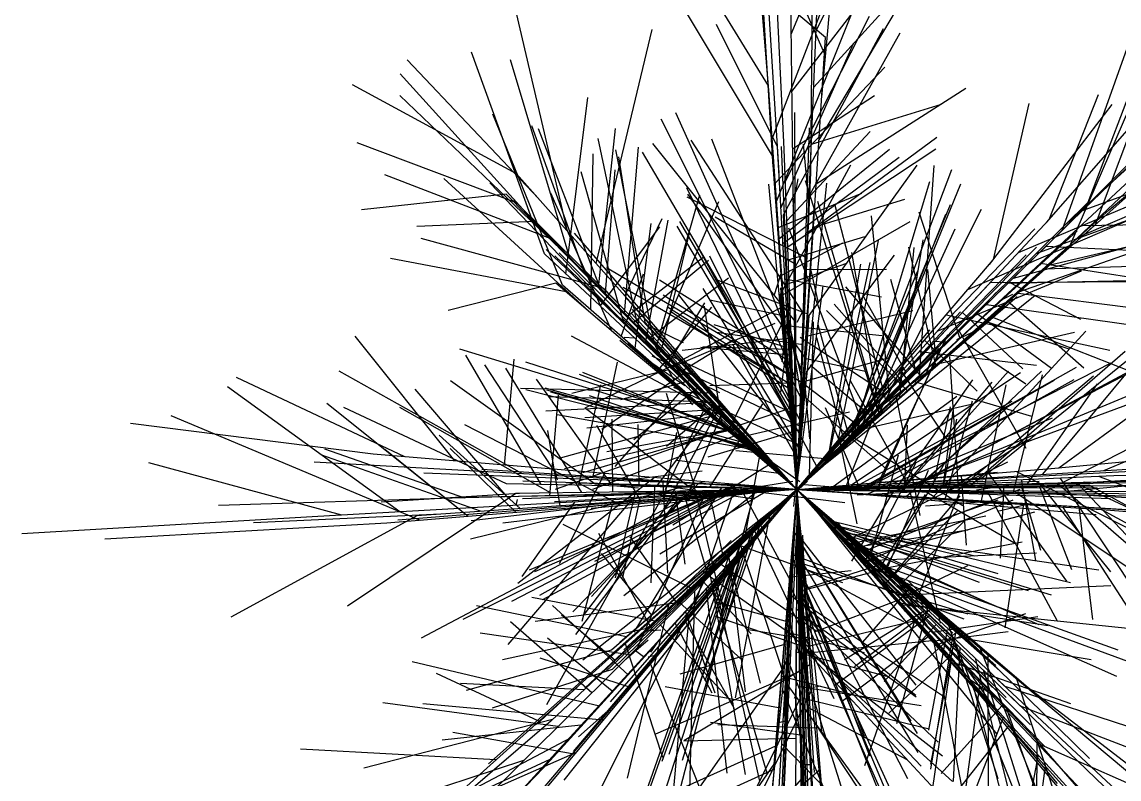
# Model space of a CAD drawing. Extents: x 562 to 678, y 980 to 1100.
# Drawn here: x 562 to 638.9, y 1020.4 to 1073.4 of the extents above; entities that cross this region are included whole.
import ezdxf

# ---------------------------------------------------------------- set-up
doc = ezdxf.new("R2010")
doc.units = 0
doc.header["$LTSCALE"] = 48
doc.layers.get('0').update_dxf_attribs({"linetype": 'CONTINUOUS'})

# ---------------------------------------------------------------- blocks, each defined once
blk = doc.blocks.new('*U0')
for p, q in [((-0.398, 31.905, 155.457), (6.854, 49.142, 178.627)), ((1.741, 27.496, 146.604), (3.508, 46.825, 174.133)), ((1.353, 32.158, 109.124), (8.067, 45.441, 132.028)), ((-1.944, 27.68, 264.927), (-3.303, 44.226, 290.815)), ((1.933, 30.537, 158.211), (-3.543, 43.03, 181.472)), ((0, 0, 17.664), (1.809, 42.978, 139.896)), ((-1.987, 28.284, 267.181), (-8.412, 38.735, 288.001)), ((2.005, 31.669, 162.532), (-6.109, 38.56, 186.508)), ((1.548, 24.455, 134.998), (10.124, 38.917, 162.615)), ((-1.656, 22.597, 194.317), (-2.592, 37.954, 217.193)), ((-0.895, 23.848, 311.411), (-1.564, 37.788, 336.14)), ((0, 0, 65.664), (-0.472, 37.812, 172.079)), ((-0.348, 27.888, 144.15), (7.547, 38.103, 173.152)), ((-1.726, 24.573, 253.338), (3.26, 37.53, 280.277)), ((0.99, 22.198, 212.197), (1.123, 37.231, 234.852)), ((1.186, 28.178, 97.804), (9.321, 37.138, 124.387)), ((-16.069, 18.105, 113.245), (-20.284, 36.161, 142.979)), ((-1.249, 22.175, 242.998), (-2.131, 36.56, 271.67)), ((-1.47, 20.064, 182.589), (4.865, 35.916, 211.461)), ((-1.713, 23.377, 197.928), (-8.29, 34.365, 220.26)), ((-0.809, 21.553, 301.619), (5.095, 33.151, 326.703)), ((-1.352, 23.997, 251.656), (-5.637, 32.583, 273.457)), ((-0.945, 19.253, 276.342), (6.072, 32.297, 302.738)), ((20.063, 19.615, 200.029), (33.629, 32.654, 227.015)), ((-14.054, 15.834, 101.636), (-10.128, 32.221, 135.272)), ((0, 0, 41.664), (2.005, 31.669, 162.532)), ((0.922, 20.681, 205.46), (7.237, 32, 227.273)), ((20.41, 20.122, 127.49), (24.818, 31.763, 150.384)), ((20.912, 18.566, 339.398), (25.795, 31.603, 364.824)), ((21.866, 19.581, 186.831), (36.217, 31.672, 213.016)), ((-1.11, 19.703, 231.256), (3.978, 31.239, 260.653)), ((18.59, 18.143, 153.024), (23.252, 31.246, 183.661)), ((-18.084, 20.375, 124.855), (-27.296, 30.095, 147.685)), ((-17.681, 16.503, 225.707), (-22.778, 30.649, 248.083)), ((-15.867, 16.127, 162.341), (-20.043, 30.103, 185.847)), ((-1.508, 21.467, 241.749), (6.17, 29.599, 269.176)), ((-17.842, 18.136, 174.005), (-27.773, 29.119, 195.907)), ((19.121, 17.039, 249.727), (24.196, 28.844, 276.386)), ((-19.636, 22.124, 133.798), (-31.12, 28.352, 161.288)), ((0, 0, 161.664), (-1.987, 28.284, 267.181)), ((1.356, 21.414, 123.391), (11.836, 28.126, 148.507)), ((17.077, 16.666, 143.716), (28.375, 27.977, 171.588)), ((17.484, 18.704, 358.343), (25.723, 28.111, 378.636)), ((17.67, 18.903, 359.447), (21.135, 27.678, 379.092)), ((18.872, 18.607, 118.992), (29.471, 28.303, 145.625)), ((19.972, 17.732, 334.512), (31.438, 27.949, 360.085)), ((-15.464, 15.791, 151.344), (-27.811, 27.594, 180.157)), ((-16.166, 15.089, 218.422), (-14.641, 27.47, 246.355)), ((-0.298, 23.87, 132.842), (5.44, 27.602, 161.673)), ((0, 0, 62.664), (29.487, 27.414, 181.383)), ((1.018, 24.198, 86.485), (10.14, 27.004, 120.557)), ((13.488, 15.773, 263.545), (22.07, 26.974, 289.18)), ((13.769, 16.102, 265.728), (16.263, 27.04, 292.842)), ((-16.407, 14.314, 278.471), (-21.289, 26.303, 301.008)), ((-0.097, 7.799, 87.613), (-8.467, 26.4, 117.914)), ((-0.047, 3.781, 76.306), (-0.146, 26.405, 104.383)), ((17.484, 15.58, 239.877), (28.788, 26.297, 266.988)), ((-14.89, 15.265, 324.031), (-18.569, 25.467, 343.8)), ((0.393, 6.208, 65.358), (-9.499, 25.95, 100.748)), ((19.999, 19.552, 199.743), (36.933, 25.745, 226.542)), ((-13.76, 14.052, 139.593), (-18.083, 25.274, 167.303)), ((-11.191, 11.667, 210.823), (-13.905, 24.596, 234.692)), ((-13.891, 14.119, 150.676), (-12.697, 25.289, 182.443)), ((-0.706, 18.815, 289.937), (5.139, 25.084, 316.327)), ((0.181, 4.298, 29.887), (0.887, 25.347, 60.638)), ((0.805, 18.043, 193.754), (9.793, 24.676, 223.72)), ((-19.818, 20.144, 185.67), (-30.794, 24.296, 207.457)), ((-12.057, 12.312, 127.843), (-11.088, 23.973, 163.474)), ((-0.147, 11.817, 98.92), (-10.096, 24.244, 132.555)), ((0.516, 12.258, 52.526), (-7.407, 24.47, 87.656)), ((0.348, 8.278, 41.207), (-5.944, 24.545, 67.164)), ((0, 0, 137.664), (-1.352, 23.997, 251.656)), ((-1.285, 17.532, 170.86), (6.49, 23.839, 200.192)), ((-0.135, 2.4, 149.063), (-1.07, 24.037, 182.244)), ((0, 0, 209.664), (-0.895, 23.848, 311.411)), ((-0.828, 16.878, 265.158), (9.727, 23.86, 292.988)), ((0.851, 20.218, 75.165), (0.456, 24.198, 108.069)), ((-14.425, 12.585, 267.618), (-14.257, 23.512, 294.931)), ((-9.998, 10.286, 296.332), (-12.668, 23.804, 320.532)), ((-10.611, 11.695, 252.706), (-12.47, 23.317, 275.833)), ((-0.417, 5.935, 183.805), (-10.797, 23.641, 214.209)), ((0, 0, 89.664), (-1.713, 23.377, 197.928)), ((-0.971, 17.231, 219.514), (7.154, 23.278, 249.522)), ((19.783, 17.716, 177.291), (33.053, 23.419, 204.722)), ((-13.41, 13.748, 315.348), (-12.727, 22.4, 336.896)), ((-1.156, 13.68, 313.405), (3.779, 22.741, 332.665)), ((0.871, 12.194, 372.931), (8.434, 22.729, 397.04)), ((3.761, 3.671, 61.802), (10.849, 22.407, 98.477)), ((8.594, 7.99, 97.265), (9.616, 22.694, 129.731)), ((-17.167, 17.53, 163.094), (-28.857, 22.033, 193.825)), ((-14.553, 12.462, 199.563), (-24.713, 21.782, 225.451)), ((0, 0, 20.664), (-19.636, 22.124, 133.798)), ((-12.142, 11.763, 353.023), (-15.1, 22.259, 376.171)), ((-0.248, 19.852, 121.535), (0.083, 21.77, 153.797)), ((0, 0, 113.664), (0.99, 22.198, 212.197)), ((5.663, 5.527, 73.504), (0.597, 21.617, 111.506)), ((3.859, 3.438, 157.884), (9.306, 21.569, 191.155)), ((16.769, 16.532, 107.361), (32.121, 22.15, 134.272)), ((-12.794, 12.395, 357.984), (-21.503, 21.494, 384.147)), ((-12.945, 11.085, 187.752), (-17.226, 20.763, 212.142)), ((0.217, 4.857, 135.224), (-7.714, 21.127, 170.007)), ((-0.171, 2.338, 100.491), (-1.958, 21.388, 129.002)), ((-1.29, 18.361, 230.16), (4.548, 20.757, 263.001)), ((0.2, 3.167, 53.751), (2.111, 21.452, 85.65)), ((4.577, 4.474, 131.05), (11.474, 21.415, 162.976)), ((15.519, 16.602, 346.693), (25.533, 20.855, 370.106)), ((-20.366, 20.7, 188.903), (-30.485, 19.596, 214.649)), ((0, 0, 68.664), (-20.366, 20.7, 188.903)), ((-12.596, 13.133, 222.65), (-19.81, 20.277, 246.876)), ((-9.785, 10.202, 198.997), (-6.793, 20.644, 229.808)), ((-9.602, 10.584, 244.337), (-5.46, 20.175, 270.492)), ((0.683, 16.238, 63.846), (-7.677, 20.482, 101.358)), ((0.586, 9.249, 76.964), (-7.63, 20.68, 115.719)), ((0, 0, 14.664), (20.41, 20.122, 127.49)), ((1.163, 18.373, 111.784), (7.551, 20.337, 144.981)), ((5.805, 5.173, 169.597), (1.459, 20.166, 204.958)), ((0, 0, 185.664), (-0.945, 19.253, 276.342)), ((0, 0, 110.664), (20.063, 19.615, 200.029)), ((0, 0, 86.664), (21.866, 19.581, 186.831)), ((0.099, 2.22, 123.518), (1.202, 19.689, 151.192)), ((6.249, 6.161, 49.208), (2.675, 19.899, 80.423)), ((4.145, 4.087, 37.577), (10.763, 19.958, 71.128)), ((4.326, 3.841, 253.159), (10.423, 19.294, 282.067)), ((5.771, 5.366, 85.9), (12.934, 19.65, 112.225)), ((11.416, 10.614, 108.629), (8.573, 19.424, 145.133)), ((11.974, 14.003, 251.773), (25.131, 19.706, 280.706)), ((15.174, 14.81, 132.014), (31.292, 19.22, 164.485)), ((-18.374, 18.763, 171.421), (-26.618, 18.417, 197.65)), ((0, 0, 44.664), (-18.374, 18.763, 171.421)), ((-12.039, 13.564, 90.026), (-9.439, 18.978, 119.043)), ((-11.337, 9.708, 175.94), (-10.21, 18.643, 204.249)), ((-10.59, 10.26, 341.22), (-9.006, 18.864, 365.908)), ((-0.357, 4.87, 112.219), (-8.38, 18.445, 142.04)), ((-0.192, 5.123, 231.522), (-8.2, 18.773, 262.423)), ((-0.198, 15.834, 110.228), (-5.725, 19.081, 138.77)), ((-0.199, 2.828, 172.216), (-1.341, 18.882, 200.545)), ((-1.144, 13.541, 312.594), (7.927, 18.764, 339.682)), ((0, 0, 254.664), (17.67, 18.903, 359.447)), ((0, 0, 230.664), (20.912, 18.566, 339.398)), ((6.561, 5.825, 264.781), (5.232, 19.174, 294.987)), ((17.737, 15.747, 322.89), (30.295, 18.702, 345.917)), ((19.884, 18.486, 142.722), (31.163, 18.692, 168.9)), ((-1.964, 2.212, 31.978), (-15.58, 17.957, 65.246)), ((-13.766, 12.85, 206.88), (-9.598, 18.396, 233.428)), ((-9.479, 9.753, 291.996), (-7.508, 17.975, 317.83)), ((-0.604, 16.077, 278.254), (4.756, 17.718, 307.509)), ((4.405, 5.151, 192.914), (-0.565, 18.319, 223.957)), ((0, 0, 38.664), (18.59, 18.143, 153.024)), ((4.7, 4.209, 108.197), (11.081, 18.271, 133.919)), ((9.872, 9.184, 304.989), (19.626, 18.116, 328.165)), ((10.68, 12.047, 283.769), (16.661, 18.261, 305.704)), ((-13.514, 14.09, 230.371), (-26.307, 17.579, 256.44)), ((-0.274, 4.872, 160.805), (-7.068, 17.259, 188.553)), ((-1.099, 15, 159.132), (3.214, 17.287, 186.441)), ((-0.094, 1.925, 194.732), (-0.821, 17.439, 222.985)), ((0, 0, 134.664), (19.121, 17.039, 249.727)), ((1.859, 1.814, 50.1), (16.779, 16.983, 88.03)), ((2.891, 3.381, 181.142), (5.718, 17.435, 210.127)), ((7.147, 6.987, 142.499), (8.855, 17.48, 168.708)), ((7.214, 6.46, 119.712), (8.208, 16.963, 146.698)), ((9.728, 8.711, 131.228), (7.852, 16.967, 167.874)), ((15.538, 13.846, 228.164), (26.342, 17.631, 251.98)), ((17.428, 17.039, 188.294), (27.524, 16.567, 211.672)), ((-16.161, 13.839, 211.375), (-28.447, 16.192, 241.307)), ((0, 0, 140.664), (-17.681, 16.503, 225.707)), ((-1.837, 1.876, 57.34), (-17.543, 16.811, 92.914)), ((-2.037, 2.07, 80.688), (-16.955, 16.363, 110.124)), ((-1.768, 1.65, 149.169), (-16.637, 16.586, 177.524)), ((-11.915, 12.111, 139.011), (-6.584, 16.241, 169.477)), ((-0.217, 4.417, 206.47), (-6.096, 16.339, 236.284)), ((-0.09, 2.385, 219.839), (-0.194, 16.43, 248.676)), ((0.709, 8.275, 345.206), (6.827, 16.42, 372.147)), ((2.041, 2.012, 25.947), (16.067, 16.448, 63.458)), ((5.696, 6.094, 288.443), (3.859, 16.601, 314.442)), ((-0.295, 7.862, 243.205), (-13.32, 15.538, 274.122)), ((-11.423, 11.711, 303.69), (-6.194, 16.054, 329.134)), ((-0.706, 14.386, 253.421), (3.51, 15.853, 277.57)), ((0, 0, 158.664), (13.769, 16.102, 265.728)), ((0.687, 15.406, 182.048), (6.274, 15.424, 207.063)), ((2.181, 2.029, 228.385), (4.486, 15.781, 255.849)), ((2.187, 1.958, 96.681), (16.804, 15.599, 130.534)), ((2.32, 2.617, 204.625), (5.135, 15.907, 238.535)), ((9.717, 9.5, 153.948), (9.179, 15.42, 181.986)), ((17.062, 15.862, 131.358), (25.18, 14.594, 165.689)), ((17.269, 15.465, 165.776), (28.705, 15.803, 195.492)), ((0, 0, 236.664), (-14.89, 15.265, 324.031)), ((-12.294, 10.726, 255.956), (-10.743, 15.103, 284.196)), ((-10.354, 10.573, 116.092), (-4.796, 14.816, 143.424)), ((-0.635, 9.041, 195.394), (-9.612, 14.669, 221.103)), ((0.778, 12.29, 88.571), (-5.691, 14.72, 125.244)), ((-1.071, 15.254, 218.572), (-1.58, 13.645, 250.953)), ((-0.832, 14.759, 207.773), (5.929, 13.489, 233.3)), ((0.971, 15.331, 100.178), (1.492, 13.086, 138.922)), ((1.767, 1.89, 265.143), (13.773, 14.745, 295.188)), ((2.006, 1.961, 119.601), (16.098, 14.865, 145.5)), ((3.732, 3.992, 276.793), (8.484, 15.318, 302.852)), ((8.353, 8.235, 60.839), (6.59, 14.722, 98.599)), ((9.831, 11.089, 275.73), (19.938, 15.325, 302.276)), ((14.665, 14.458, 95.73), (26.729, 14.705, 127.725)), ((-16.887, 14.461, 216.712), (-24.42, 12.536, 243.325)), ((0, 0, 92.664), (-16.887, 14.461, 216.712)), ((0, 0, 188.664), (-16.407, 14.314, 278.471)), ((0, 0, 116.664), (-13.514, 14.09, 230.371)), ((-0.414, 7.343, 172.547), (-12.163, 14.153, 205.121)), ((0.201, 2.808, 302.685), (-6.566, 14.07, 331.838)), ((-0.116, 1.368, 241.638), (-1.112, 14.132, 272.872)), ((0.071, 0.828, 266.418), (1.848, 14.268, 298.397)), ((8.796, 7.81, 276.403), (3.436, 14.188, 306.279)), ((13.554, 14.5, 335.043), (23.45, 14.58, 361.141)), ((14.858, 14.526, 176.845), (19.858, 11.929, 202.12)), ((-1, 1.029, 221.031), (-11.978, 13.454, 254.294)), ((0.334, 7.494, 146.93), (-9.363, 13.611, 173.422)), ((-9.038, 8.756, 329.416), (-6.45, 13.087, 359.635)), ((-0.287, 3.397, 253.464), (-8.263, 13.638, 281.539)), ((-0.853, 12.148, 206.983), (-6.098, 13.273, 235.502)), ((0, 0, 233.664), (-1.156, 13.68, 313.405)), ((-0.501, 13.338, 266.571), (-1.057, 8.946, 297.724)), ((2.091, 1.857, 241.538), (16.693, 13.61, 269.114)), ((2.949, 2.741, 74.536), (15.417, 13.519, 101.76)), ((7.661, 8.195, 300.093), (4.684, 13.47, 330.175)), ((12.288, 12.013, 165.396), (13.952, 13.793, 191.938)), ((14.239, 13.238, 119.993), (15.114, 13.681, 148.764)), ((14.756, 13.214, 154.26), (20.089, 8.515, 182.433)), ((15.502, 13.763, 311.269), (26.395, 12.35, 339.051)), ((0, 0, 260.664), (-12.794, 12.395, 357.984)), ((-1.279, 1.24, 270.396), (-11.634, 12.37, 296.936)), ((-1.061, 1.17, 173.468), (-11.529, 12.617, 200.385)), ((-9.729, 8.331, 164.128), (-5.942, 12.781, 197.749)), ((-0.543, 7.402, 123.947), (-9.046, 12.77, 154.735)), ((-0.339, 6.91, 218.208), (-8.895, 12.491, 245.862)), ((-8.179, 9.015, 232.526), (-0.926, 12.839, 262.61)), ((-5.27, 4.795, 373.313), (-6.456, 12.846, 396.098)), ((-4.725, 4.299, 364), (-0.589, 12.498, 388.92)), ((-0.914, 12.467, 147.404), (-0.89, 10.325, 176.659)), ((0.569, 12.769, 170.342), (0.003, 11.705, 201.679)), ((0.087, 1.219, 290.791), (0.771, 12.546, 315.183)), ((0.768, 10.754, 362.154), (8.117, 12.547, 383.65)), ((1.068, 1.205, 192.775), (11.464, 12.452, 223.167)), ((1.912, 1.704, 146.171), (14.555, 12.887, 171.27)), ((7.752, 6.907, 181.311), (2.067, 12.536, 214.708)), ((7.566, 7.384, 85.206), (2.604, 12.987, 115.179)), ((11.59, 12.399, 323.393), (15.833, 8.448, 350.706)), ((12.561, 12.384, 84.1), (17.83, 8.5, 111.562)), ((13.272, 12.953, 120.312), (23.735, 11.499, 148.372)), ((-1.351, 1.409, 128.035), (-12.212, 11.983, 156.617)), ((0, 0, 164.664), (-10.611, 11.695, 252.706)), ((-8.38, 8.736, 187.17), (-1.519, 11.642, 212.099)), ((-0.728, 9.935, 135.675), (-5.79, 11.525, 167.516)), ((-0.692, 12.287, 196.031), (0.592, 6.617, 230.81)), ((-0.584, 11.894, 241.683), (0.296, 6.448, 272.616)), ((0, 0, 281.664), (0.871, 12.194, 372.931)), ((0, 0, 182.664), (10.68, 12.047, 283.769)), ((0.897, 0.984, 298.908), (1.172, 11.748, 325.287)), ((10.46, 12.233, 240.001), (21.927, 9.759, 266.519)), ((13.267, 11.778, 299.647), (19.038, 9.856, 331.766)), ((13.591, 12.111, 216.451), (24.763, 7.725, 242.471)), ((-1.489, 1.526, 245.401), (-11.131, 11.498, 269.159)), ((-10.024, 11.294, 78.416), (-7.952, 10.288, 113.341)), ((0.452, 10.132, 158.636), (-5.615, 10.992, 191.014)), ((-0.973, 11.512, 300.768), (5.964, 10.777, 330.872)), ((1.377, 1.61, 169.371), (9.318, 11.183, 196.844)), ((3.572, 4.029, 216.476), (1.488, 11.523, 243.19)), ((5.707, 0.468, 262.563), (10.576, 10.867, 295.848)), ((8.203, 0.206, 35.042), (29.273, 11.507, 66.517)), ((9.343, 8.691, 299.718), (19.433, 11.028, 326.151)), ((9.51, -0.581, 91.681), (20.231, 11.097, 128.908)), ((12.242, 10.963, 142.744), (11.182, 10.482, 177.885)), ((11.37, 11.097, 108.61), (16.031, 2.886, 144.798)), ((-23.959, 1.997, 222.241), (-30.924, 10.73, 247.786)), ((-3.979, 4.483, 43.587), (-15.782, 10.738, 71.617)), ((-1.641, 1.431, 197.645), (-12.384, 10.436, 225.851)), ((-11.367, 10.61, 195.338), (-12.088, 10.636, 226.295)), ((-1.689, 1.446, 105.069), (-11.82, 10.195, 135.556)), ((0, 0, 212.664), (-9.998, 10.286, 296.332)), ((-9.939, 10.103, 127.347), (-8.594, 7.633, 160.089)), ((-8.066, 8.299, 280.168), (-4.486, 10.488, 303.193)), ((-0.398, 10.6, 254.888), (-8.04, 9.738, 283.051)), ((-0.553, 9.815, 184.289), (-6.585, 9.999, 211.464)), ((0.168, 1.957, 278.365), (-4.49, 10.159, 305.662)), ((5.919, 6.921, 204.686), (0.244, 10.648, 230.785)), ((3.375, 3.139, 240.274), (1.406, 10.618, 268.938)), ((9.625, 10.297, 311.743), (8.088, 8.796, 336.712)), ((8.946, 10.462, 228.229), (12.618, 6.887, 254.411)), ((10.457, 10.309, 72.469), (9.492, 10.364, 106.15)), ((11.032, 9.794, 288.025), (11.807, 10.413, 317.69)), ((11.645, 10.376, 204.737), (16.038, 7.406, 234.335)), ((-4.168, 3.89, 160.711), (-23.594, 9.828, 190.932)), ((-17.909, 0.353, 150.889), (-23.189, 9.416, 177.363)), ((0.314, 4.398, 314.579), (-10.142, 9.329, 345.256)), ((-9.436, 9.674, 292.032), (-9.68, 9.591, 317.653)), ((-0.458, 5.426, 265.29), (-8.987, 9.435, 292.99)), ((-0.461, 9.402, 229.945), (-6.734, 9.956, 259.437)), ((-0.801, 9.484, 288.942), (-1.145, 6.807, 314.461)), ((0.651, 7.603, 338.097), (6.427, 9.225, 359.747)), ((0.987, 0.918, 216.497), (9.933, 9.886, 249.982)), ((5.602, -0.07, 237.876), (10.056, 9.874, 263.426)), ((8.579, 9.677, 263.879), (16.781, 8.707, 292.928)), ((8.662, 0.534, 58.353), (25.447, 9.308, 84.274)), ((9.468, 9.24, 96.908), (9.016, 8.019, 127.331)), ((11.327, 0.142, 202.308), (10.72, 9.325, 234.552)), ((12.177, 0.306, 46.365), (22.993, 9.683, 77.702)), ((12.942, 0.797, 69.561), (24.19, 9.906, 98.575)), ((-16.752, 0.948, 103.668), (-21.858, 8.733, 130.949)), ((-20.461, 1.705, 210.766), (-19.796, 9.118, 239.874)), ((-15.066, -0.211, 249.104), (-20.371, 8.496, 277.753)), ((-4.012, 4.078, 92.353), (-18.985, 8.927, 120.185)), ((-8.009, 9.023, 66.807), (-14.847, 5.69, 101.509)), ((-14.292, 0.809, 91.924), (-12.569, 8.914, 128.782)), ((-10.163, 8.867, 244.293), (-7.85, 7.279, 275.96)), ((-8.651, 8.834, 104.342), (-7.477, 7.112, 135.308)), ((0, 0, 206.664), (9.872, 9.184, 304.989)), ((0.655, 9.165, 350.26), (4.906, 8.267, 374.047)), ((4.824, 5.441, 228.327), (0.94, 8.712, 258.867)), ((4.581, 0.116, 297.375), (19.586, 8.567, 327.115)), ((4.775, 0.074, 128.094), (22.02, 8.883, 158.551)), ((9.698, 8.642, 193.024), (5.239, 5.314, 226.562)), ((7.432, 8.692, 216.458), (5.785, 6.825, 250.082)), ((-27.458, 2.289, 233.716), (-39.228, 7.846, 259.426)), ((-19.211, 1.087, 115.413), (-32.042, 8.285, 142.384)), ((-12.969, 0.339, 295.415), (-18.23, 7.728, 325.005)), ((-8.967, 8.37, 183.795), (-15.753, 6.731, 215.441)), ((-3.541, 3.616, 69.09), (-15.219, 8.052, 98.837)), ((-3.476, 3.563, 257.059), (-14.993, 8.204, 284.817)), ((-7.964, 8.095, 115.682), (-13.654, 4.206, 145.551)), ((0, 0, 257.664), (0.709, 8.275, 345.206)), ((3.33, -0.064, 286.454), (6.483, 7.83, 315.076)), ((3.771, 0.309, 250.722), (15.673, 8.193, 282.277)), ((5.664, 0.071, 178.986), (19.431, 7.71, 209.05)), ((7.058, 0.179, 309.117), (12.329, 7.691, 333.579)), ((7.282, -0.041, 104.509), (26.627, 8.002, 136.827)), ((7.327, 8.265, 252.028), (10.483, 3.517, 275.89)), ((7.506, 0.116, 139.779), (14.824, 8.281, 172.93)), ((8.495, 0.106, 190.647), (17.132, 8.294, 225.852)), ((11.239, -0.063, 115.838), (20.772, 7.952, 144.091)), ((15.197, -0.086, 127.166), (17.192, 8.022, 155.823)), ((17.221, 1.061, 80.769), (23.156, 8.219, 115.488)), ((-27.79, -1.574, 124.667), (-39.876, 7.19, 154.339)), ((-20.281, -0.523, 198.833), (-26.727, 7.023, 224.144)), ((-14.123, 0.37, 302.513), (-24.256, 7.62, 329.226)), ((-5.994, 6.753, 55.197), (-19.346, 7.082, 91.334)), ((-2.757, 2.874, 139.862), (-18.973, 6.978, 171.73)), ((-3.771, 3.29, 209.307), (-17.619, 7.101, 233.012)), ((-2.485, 2.739, 185.28), (-17.513, 6.966, 218.882)), ((-15.263, 0.301, 139.184), (-13.72, 7.341, 165.476)), ((-8.033, 7.008, 232.631), (-12.752, 1.616, 258.654)), ((-7.449, 7.637, 280.374), (-12.348, 6.284, 307.72)), ((-6.947, 7.094, 92.591), (-11.415, 3.465, 124.261)), ((0.264, 3.086, 290.311), (-8.621, 7.135, 319.09)), ((-8.121, 6.954, 152.316), (-7.303, 5.936, 184.158)), ((-7.486, 7.253, 317.612), (-5.582, 4.718, 348.705)), ((-6.974, 7.271, 175.343), (-5.245, 5.169, 203.653)), ((-6.755, 7.446, 220.714), (-5.412, 6.803, 255.434)), ((-0.63, 7.455, 277.116), (-6.096, 7.261, 308.88)), ((1.428, 1.566, 310.883), (-1.539, 7.138, 337.189)), ((0.367, 0.402, 286.934), (6.662, 7.469, 318.145)), ((0.541, 7.576, 338.366), (0.876, 3.554, 364.194)), ((4.568, 4.25, 252.163), (0.59, 7.306, 285.482)), ((7.643, 0.627, 274.405), (3.756, 7.611, 305.736)), ((4.92, 0.217, 200.975), (18.044, 7.651, 232.833)), ((6.094, -0.372, 80.18), (26.068, 7.033, 109.722)), ((7.619, 0.335, 212.667), (13.673, 7.525, 238.857)), ((8.149, 7.581, 287.829), (16.433, 5.146, 315.455)), ((12.926, -0.79, 103.183), (14.666, 7.329, 140.17)), ((16.15, 0.405, 57.687), (21.055, 7.407, 94.454)), ((18.341, 1.505, 339.823), (25.723, 6.916, 361.02)), ((-17.303, -0.446, 187.208), (-16.679, 6.615, 214.81)), ((-6.567, 6.13, 172.253), (-17.299, 6.483, 201.1)), ((-2.831, 2.743, 282.2), (-17.226, 6.814, 308.619)), ((-2.413, 2.483, 232.858), (-14.524, 6.561, 264.054)), ((-7.149, 0.178, 343.858), (-9.118, 6.728, 366.729)), ((-6.653, 6.845, 268.341), (-3.397, 3.194, 296.163)), ((0.554, 6.474, 326.15), (6.293, 1.391, 352.872)), ((2.186, -0.042, 274.508), (11.205, 6.543, 302.994)), ((3.663, -0.046, 226.034), (15.074, 6.19, 257.538)), ((6.076, 6.853, 240.178), (4.466, 4.847, 267.1)), ((6.956, 6.47, 275.94), (8.609, -1.817, 306.103)), ((10.384, -0.682, 175.951), (12.291, 6.214, 209.649)), ((-23.005, -1.891, 174.623), (-32.915, 6.014, 206.902)), ((-20.338, 0.401, 161.634), (-31.716, 5.743, 188.955)), ((-17.249, -0.242, 260.904), (-27.792, 5.74, 281.997)), ((-5.988, 6.086, 104.017), (-17.572, 5.484, 136.802)), ((-5.463, 5.6, 268.717), (-14.85, 5.008, 294.075)), ((-7.558, 0.188, 348.447), (-14.811, 5.662, 373.06)), ((-5.568, 5.805, 163.516), (-9.858, 0.201, 196.052)), ((-5.332, 5.877, 208.903), (-9.342, -1.377, 241.978)), ((-6.513, 5.577, 140.504), (-9.23, -0.035, 167.869)), ((-5.935, 5.75, 305.808), (-9.135, 3.017, 333.262)), ((-5.24, 5.391, 256.513), (-7.706, -0.495, 281.238)), ((-0.527, 0.479, 292.224), (-6.756, 6.053, 316.818)), ((-6.084, 0.152, 331.905), (-2.377, 6.009, 359.725)), ((0.428, 5.987, 326.472), (-5.808, 3.886, 348.975)), ((-4.026, 3.663, 352.037), (3.678, 5.442, 378.189)), ((4.473, -0.086, 298.399), (2.015, 5.71, 330.245)), ((3.666, 4.02, 361.365), (12.423, 6.012, 382.391)), ((7.645, -0.502, 164.269), (14.721, 5.736, 190.185)), ((9.536, 0.242, 320.858), (10.757, 5.781, 349.832)), ((10.237, 0.158, 151.464), (10.951, 5.501, 180.351)), ((-29.661, 2.472, 240.94), (-46.669, 4.63, 265.906)), ((-26.36, -2.167, 186.141), (-43.806, 5.159, 213.838)), ((-3.297, 2.823, 116.881), (-16.777, 5.235, 147.448)), ((-5.902, 5.149, 220.969), (-16.572, 2.194, 245.006)), ((-5.244, 5.355, 80.841), (-14.698, 4.293, 110.113)), ((-12.883, -0.18, 237.305), (-12.921, 4.919, 269.621)), ((0, 0, 283.214), (-5.27, 4.795, 373.313)), ((0.458, 5.345, 314.204), (-0.232, -1.198, 337.396)), ((5.762, 5.36, 264.052), (1.091, 1.308, 292.557)), ((4.906, -0.322, 152.587), (17.892, 5.023, 183.505)), ((10.318, 0.454, 224.359), (11.202, 4.921, 250.868)), ((17.238, -0.215, 308.938), (27.922, 5.275, 333.34)), ((-12.481, -1.007, 332.655), (-23.256, 4.527, 358.606)), ((-16.585, -1.146, 261.168), (-17.443, 4.136, 290.478)), ((-4.905, 4.2, 128.693), (-16.921, -0.002, 161.152)), ((-3.908, 4.308, 197.091), (-16.266, 1.445, 228.094)), ((-4.163, 4.34, 151.689), (-15, 1.172, 181.254)), ((-3.826, 3.937, 244.686), (-14.305, 0.005, 271.488)), ((-10.884, -0.878, 320.763), (-14.016, 4.474, 342.156)), ((-4.383, 4.246, 294.004), (-13.297, 2.647, 323.939)), ((-11.043, 0.289, 283.571), (-11.121, 4.56, 310.459)), ((-9.288, -0.749, 308.87), (-8.412, 3.996, 340.09)), ((0.361, 4.215, 302.258), (-6.234, 2.26, 334.725)), ((0, 0, 278.664), (3.666, 4.02, 361.365)), ((3.551, 3.894, 358.779), (11.632, -1.129, 384.767)), ((7.541, -0.094, 249.718), (7.739, 4.506, 281.164)), ((-19.37, -1.339, 272.839), (-25.054, 3.801, 295.364)), ((3.021, 3.312, 346.805), (4.21, -2.411, 375.186)), ((10.431, -0.201, 360.65), (16.162, 3.497, 381.965)), ((-22.155, -1.531, 284.51), (-33.264, 2.406, 308.827)), ((-23.259, -0.599, 210.457), (-33.061, 2.816, 231.937)), ((0, 0, 143.664), (-29.661, 2.472, 240.94)), ((-23.718, -1.344, 113.382), (-28.855, 2.805, 141.131)), ((-19.649, -1.615, 163.105), (-24.269, 2.873, 193.835)), ((1.959, 2.148, 322.857), (-4.275, 2.695, 351.894)), ((-2.626, 2.389, 328.112), (-3.659, -3.433, 359.14)), ((-3.326, 3.026, 340.074), (0.215, 0.554, 366.926)), ((2.49, 2.73, 334.831), (-2.84, -3.301, 363.681)), ((0, 0, 35.664), (43.832, 2.701, 150.47)), ((5.206, -4.569, 294.837), (7.12, 2.424, 323.019)), ((17.326, 1.422, 333.613), (26.858, 2.331, 354.257)), ((-31.863, -1.805, 135.953), (-45.372, 1.872, 160.496)), ((-19.969, 1.13, 119.036), (-33.81, 1.907, 149.741)), ((-1.926, 1.753, 316.149), (-8.679, -2.5, 348.236)), ((-1.227, 1.116, 304.187), (-8.404, 2.038, 328.498)), ((3.868, -3.395, 282.97), (14.781, 1.944, 310.752)), ((4.716, -5.147, 223.328), (8.355, 1.891, 255.097)), ((6.257, -5.419, 125.632), (10.357, 1.872, 154.714)), ((21.5, 1.325, 91.977), (23.389, 2.118, 122.089)), ((-2.966, 0.247, 153.392), (-26.13, 1.139, 183.101)), ((-1.997, 0.113, 33.201), (-22.057, 1.39, 67.478)), ((0, 0, 23.664), (-19.969, 1.13, 119.036)), ((-9.964, 0.831, 176.342), (-19.536, -6.583, 207.675)), ((-16.962, 1.414, 199.291), (-16.787, 0.677, 234.954)), ((-13.463, 1.122, 187.816), (-16.643, -5.212, 215.531)), ((-11.833, 0.67, 80.179), (-6.625, 1.294, 114.006)), ((0, 0, 227.664), (18.341, 1.505, 339.823)), ((0, 0, 11.664), (42.302, 1.062, 132.214)), ((0, 0, 179.664), (22.204, 0.978, 275.85)), ((1.834, 0.151, 238.88), (14.058, 1.2, 266.723)), ((4.383, 0.27, 47.145), (27.579, 1.501, 78.537)), ((6.182, -5.854, 150.982), (9.216, 1.358, 183.929)), ((9.58, 0.786, 286.247), (8.147, 0.337, 315.53)), ((11.516, 0.945, 298.088), (11.846, -3.896, 330.259)), ((13.453, 1.104, 309.93), (18.872, -6.434, 335.489)), ((15.389, 1.263, 321.772), (24.61, -3.447, 345.493)), ((18.415, 0.811, 259.434), (25.188, -9.459, 289.031)), ((21.035, 0.534, 375.361), (35.565, 1.316, 397.723)), ((21.114, 0.93, 271.126), (33.298, -3.766, 298.286)), ((22.204, 0.978, 275.85), (34.848, 1.109, 301.315)), ((0, 0, 47.664), (-33.532, -1.9, 140.576)), ((0, 0, 74.664), (-29.489, -26.508, 184.831)), ((0, 0, 95.664), (-28.701, -2.36, 194.173)), ((0, 0, 191.664), (-26.606, -1.839, 303.162)), ((0, 0, 119.664), (-24.137, -0.622, 213.884)), ((0, 0, 146.664), (-23.935, -23.751, 261.884)), ((-6.465, 0.539, 164.867), (-22.859, -3.492, 197.58)), ((0, 0, 50.664), (-21.314, -25.085, 138.709)), ((0, 0, 71.664), (-20.338, 0.401, 161.634)), ((0, 0, 98.664), (-20.225, -24.081, 220.746)), ((-4.68, 0.092, 92.366), (-19.976, -7.855, 122.686)), ((0, 0, 167.664), (-19.686, -0.276, 274.081)), ((0, 0, 122.664), (-19.666, -21.492, 226.327)), ((-2.034, 0.04, 80.661), (-19.18, 0.592, 111.947)), ((-4.456, 0.252, 44.946), (-18.376, -5.766, 81.38)), ((-3.338, 0.087, 236.193), (-17.818, -7.738, 268.016)), ((0, 0, 26.664), (-17.749, -19.502, 129.412)), ((0, 0, 242.664), (-17.209, -16.208, 333.528)), ((-1.412, 0.037, 224.349), (-16.148, 0.466, 258.251)), ((-6.915, 0.391, 56.69), (-15.687, -8.584, 93.872)), ((-7.325, 0.145, 104.07), (-14.369, -7.494, 135.148)), ((0, 0, 215.664), (-14.123, 0.37, 302.513)), ((0, 0, 239.664), (-13.076, -1.055, 337.089)), ((0, 0, 170.664), (-12.988, -11.26, 257.005)), ((0, 0, 194.664), (-12.927, -12.612, 280.892)), ((-12.617, 0.249, 127.48), (-11.085, 0.114, 161.4)), ((-0.756, 0.019, 272.143), (-12.463, -0.223, 297.035)), ((-5.265, 0.138, 248.038), (-11.42, -10.01, 281.142)), ((0, 0, 218.664), (-10.508, -9.75, 302.456)), ((-9.971, 0.197, 115.775), (-10.218, -6.536, 151.395)), ((-1.821, 0.045, 284.095), (-9.585, -4.533, 308.643)), ((-9.374, 0.53, 68.435), (-9.054, -5.866, 100.165)), ((-9.117, 0.239, 271.726), (-2.973, -0.668, 298.65)), ((0, 0, 266.664), (-8.338, -7.939, 358.534)), ((-7.692, -0.62, 296.977), (-0.289, 0.573, 326.209)), ((0, 0, 263.664), (-7.558, 0.188, 348.447)), ((-7.191, 0.188, 259.882), (-5.18, -8.291, 291.385)), ((-2.887, 0.072, 296.048), (-5.316, -8.78, 322.521)), ((-5.157, -4.91, 323.479), (0.754, 0.57, 354.393)), ((-5.018, 0.125, 319.953), (3.359, -0.922, 349.424)), ((-3.953, 0.098, 308), (-0.43, -6.443, 330.342)), ((0, 0, 5.664), (-2.927, -48.586, 131.676)), ((0, 0, 29.664), (-2.697, -33.022, 146.47)), ((0, 0, 173.664), (-1.606, -19.25, 257.794)), ((0, 0, 269.664), (-1.005, -14.042, 375.903)), ((0, 0, 149.664), (-0.104, -22.806, 236.903)), ((0, 0, 275.664), (21.035, 0.534, 375.361)), ((0, 0, 155.664), (28.318, 0.354, 272.274)), ((0, 0, 107.664), (20.439, 0.316, 195.113)), ((0, 0), (0, 0, 283.214)), ((0, 0, 8.664), (21.618, -24.072, 105.634)), ((0, 0, 32.664), (12.764, -14.335, 127.476)), ((0, 0, 53.664), (1.649, -31.862, 143.027)), ((0, 0, 56.664), (21.204, -22.388, 155.912)), ((0, 0, 59.664), (26.773, -1.635, 149.803)), ((0, 0, 77.664), (0.469, -34.462, 192.435)), ((0, 0, 80.664), (13.305, -11.523, 176.288)), ((0, 0, 83.664), (33.244, -0.188, 178.826)), ((0, 0, 101.664), (1.111, -37.652, 220.637)), ((0, 0, 104.664), (14.563, -13.791, 213.778)), ((0, 0, 125.664), (0.696, -29.065, 243.874)), ((0, 0, 128.664), (15.648, -15.15, 241.072)), ((0, 0, 131.664), (21.667, -1.422, 224.074)), ((0, 0, 152.664), (23.866, -26.262, 265.695)), ((0, 0, 176.664), (11.177, -12.198, 287.266)), ((0, 0, 197.664), (1.913, -23.108, 290.94)), ((0, 0, 200.664), (17.11, -17.902, 308.696)), ((0, 0, 203.664), (17.238, -0.215, 308.938)), ((0, 0, 221.664), (1.195, -16.263, 330.249)), ((0, 0, 224.664), (16.206, -13.866, 321.591)), ((0, 0, 245.664), (0.208, -15.357, 342.748)), ((0, 0, 248.664), (11.919, -10.461, 354.376)), ((0, 0, 251.664), (10.431, -0.201, 360.65)), ((0, 0, 272.664), (10.963, -10.439, 355.121)), ((5.616, -0.108, 310.344), (0.545, 0.335, 340.667)), ((1.724, -0.021, 214.192), (13.719, 0.488, 239.905)), ((2.044, 0.032, 116.409), (25.349, -0.488, 150.389)), ((2.104, 0.053, 285.634), (16.965, 0.584, 312.852)), ((2.22, 0.098, 189.283), (21.026, 0.146, 222.939)), ((2.832, 0.035, 167.325), (21.955, -0.639, 197.073)), ((4.23, 0.106, 23.719), (26.275, 0.561, 49.864)), ((4.607, -4.363, 139.18), (15.642, 0.018, 171.413)), ((13.017, 0.573, 236.05), (8.233, 0.349, 266.508)), ((12.013, 0.305, 332.599), (9.918, 0.416, 356.234)), ((14.159, 0.177, 213.969), (12.592, -0.05, 244.827)), ((12.969, 0.2, 163.149), (12.658, 0.242, 191.591)), ((14.49, 0.368, 344.341), (14.228, -4.804, 370.096)), ((15.7, 0.242, 174.834), (17.071, -4.257, 200.475)), ((15.716, 0.692, 247.742), (16.716, -4.969, 274.951)), ((16.968, 0.431, 356.082), (21.953, -5.765, 379.208)), ((16.991, 0.212, 225.63), (19.232, -5.599, 256.426)), ((18.431, 0.285, 186.519), (25.039, -5.463, 212.391)), ((20.123, 0.505, 69.01), (18.817, 0.031, 101.29)), ((19.154, -0.108, 138.495), (22.987, 0.243, 171.526)), ((19.445, 0.494, 367.823), (29.696, -4.3, 394.069)), ((19.823, 0.248, 237.291), (26.358, -6.677, 265.5)), ((20.439, 0.316, 195.113), (34.827, -7.534, 220.955)), ((-24.137, -0.622, 213.884), (-40.493, -1.113, 241.834)), ((-19.686, -0.276, 274.081), (-31.475, -8.181, 298.869)), ((-19.432, -0.272, 272.704), (-29.109, -0.9, 294.02)), ((-3.353, -0.19, 56.955), (-27.942, -2.158, 86.724)), ((-7.426, -0.421, 68.241), (-26.306, -10.417, 98.342)), ((-6.226, -0.512, 117.033), (-23.381, -9.108, 149.981)), ((-2.661, -0.184, 202.814), (-23.321, -0.556, 233.805)), ((-2.87, -0.236, 105.515), (-20.584, -2.355, 133.43)), ((-11.499, -0.651, 79.526), (-20.245, -10.859, 107.399)), ((-19.645, -1.113, 102.097), (-19.569, -0.693, 131.6)), ((-1.969, -0.028, 178.306), (-19.211, -0.668, 208.237)), ((-5.392, -0.139, 140.711), (-18.746, -5.66, 170.616)), ((-5.445, -0.376, 214.485), (-18.012, -7.423, 239.201)), ((-2.414, -0.062, 129.086), (-16.962, -0.863, 157.736)), ((-8.23, -0.569, 226.156), (-15.497, -10.169, 257.275)), ((-14.325, -0.369, 175.584), (-14.931, -0.461, 204.062)), ((-8.37, -0.216, 152.335), (-14.891, -8.74, 178.779)), ((-1.308, -0.105, 249.407), (-14.4, -1.338, 274.69)), ((-4.152, -0.058, 190.106), (-14.172, -5.039, 215.594)), ((-11.347, -0.292, 163.959), (-12.713, -6.19, 191.173)), ((-11.015, -0.761, 237.826), (-12.219, -6.168, 268.548)), ((-2.904, -0.234, 261.299), (-12.11, -7.447, 285.298)), ((-6.334, -0.089, 201.905), (-11.285, -11.323, 231.67)), ((-10.7, -0.15, 225.505), (-6.472, -0.93, 256.938)), ((-8.517, -0.119, 213.705), (-7.839, -5.234, 243.124)), ((-6.237, -5.939, 335.386), (-7.91, -0.232, 358.229)), ((-4.5, -0.363, 273.192), (-7.375, -8.715, 298.168)), ((-6.096, -0.492, 285.085), (-5.086, -5.082, 310.169)), ((1.043, -0.02, 262.563), (15.05, -1.045, 290.06)), ((2.167, -0.142, 140.905), (24.024, -1.471, 174.998)), ((2.677, -0.164, 68.678), (20.955, -1.751, 95.304)), ((3.324, -0.019, 93.18), (28.814, -0.363, 125.692)), ((6.759, -0.13, 322.29), (3.824, -5.024, 351.011)), ((9.48, -0.118, 261.561), (4.227, -0.405, 286.352)), ((4.615, -3.996, 113.83), (14.107, -0.72, 142.629)), ((5.54, -4.74, 257.796), (15.15, -0.722, 282.021)), ((5.804, -5.526, 316.318), (9.011, -0.364, 347.618)), ((6.485, -6.278, 175.248), (11.444, -0.437, 208.972)), ((7.902, -0.153, 334.235), (10.031, -9.361, 356.729)), ((11.419, -0.142, 273.403), (8.363, -7.792, 300.871)), ((9.046, -0.175, 346.181), (15.352, -3.799, 369.031)), ((10.189, -0.197, 358.126), (20.865, -0.366, 380.514)), ((13.358, -0.167, 285.245), (18.223, -9.201, 311.355)), ((15.297, -0.191, 297.088), (26.539, -7.695, 321.728)), ((17.236, -0.215, 308.93), (27.34, -0.814, 334.014)), ((-13.076, -1.055, 337.089), (-22.797, -2.207, 362.667)), ((-15.572, -0.882, 90.811), (-19.252, -6.089, 119.013)), ((-9.582, -0.788, 128.551), (-17.528, -15.091, 160.728)), ((-16.293, -1.34, 151.587), (-16.162, -1.434, 181.165)), ((-12.937, -1.064, 140.069), (-15.053, -9.253, 173.862)), ((-1.299, -1.126, 179.298), (-14.975, -11.956, 205.983)), ((-13.8, -0.954, 249.497), (-12.792, -0.85, 281.817)), ((-1.051, -0.975, 227.043), (-12.404, -10.722, 256.183)), ((-1.293, -1.261, 203.287), (-12.111, -11.23, 233.983)), ((-0.834, -0.794, 275.851), (-11.82, -10.608, 306.11)), ((-0.101, -1.404, 280.288), (-0.819, -16.538, 309.185)), ((-0.551, -7.693, 327.872), (-0.022, -1.129, 353.893)), ((0.021, -1.536, 255.373), (-0.092, -15.352, 278.261)), ((1.096, -1.044, 280.91), (9.837, -8.794, 305.905)), ((1.118, -1.22, 187.724), (14.647, -14.571, 220.981)), ((1.192, -1.046, 259.235), (10.927, -10.061, 293.213)), ((1.276, -1.434, 42.145), (13.973, -17.124, 73.42)), ((1.33, -1.152, 90.227), (13.944, -12.329, 125.692)), ((1.456, -1.379, 115.576), (13.892, -12.34, 146.78)), ((1.565, -1.515, 139.905), (14.204, -12.714, 176.51)), ((1.621, -1.387, 234.357), (15.198, -13.029, 262.025)), ((6.026, -6.768, 77.43), (11.283, -1.48, 108.007)), ((13.123, -0.861, 187.633), (9.011, -1.173, 215.748)), ((16.342, -0.998, 114.684), (14.048, -1.551, 147.476)), ((15.861, -1.041, 199.315), (14.574, -9.697, 229.43)), ((18.6, -1.221, 210.996), (23.941, -9.48, 237.223)), ((19.758, -1.207, 126.186), (20.701, -9.106, 156.316)), ((21.339, -1.401, 222.678), (31.316, -6.836, 248.796)), ((21.667, -1.422, 224.074), (36.569, -2.65, 252.138)), ((-33.532, -1.9, 140.576), (-54.263, -3.102, 167.194)), ((-26.606, -1.839, 303.162), (-39.64, -8.958, 329.339)), ((-24.94, -1.724, 296.18), (-38.056, -2.345, 319.727)), ((-1.775, -1.95, 36.939), (-15.662, -18.354, 67.793)), ((-1.721, -1.621, 251.751), (-14.835, -13.932, 280.469)), ((-1.967, -2.149, 133.031), (-13.074, -14.886, 163.156)), ((-1.914, -1.823, 287.758), (-4.318, -14.606, 318.086)), ((-0.01, -2.281, 158.388), (-0.918, -21.169, 191.1)), ((-0.161, -1.925, 182.077), (-0.87, -15.883, 209.396)), ((0.12, -1.626, 232.523), (1.722, -16.96, 265.013)), ((1.711, -1.79, 211.467), (13.699, -13.87, 243.674)), ((2.12, -2.239, 66.589), (16.359, -16.503, 100.374)), ((2.53, -2.22, 271.103), (12.465, -4.661, 296.487)), ((3.516, -3.838, 211.46), (13.239, -1.847, 243.681)), ((4.845, -4.69, 163.467), (16.677, -1.568, 194.899)), ((7.499, -6.416, 269.516), (11.852, -2.073, 298.983)), ((-28.701, -2.36, 194.173), (-48.453, -3.475, 220.04)), ((-2.949, -2.651, 85.681), (-21.592, -19.219, 117.382)), ((-7.318, -6.967, 347.292), (-16.36, -2.465, 371.592)), ((-2.131, -2.508, 59.469), (-16.327, -20.381, 89.955)), ((-2.393, -2.375, 158.186), (-13.347, -12.728, 185.839)), ((-2.022, -2.408, 110.872), (-11.5, -14.312, 141.098)), ((-3.054, -2.979, 215.032), (-8.04, -18.989, 245.925)), ((-3.069, -2.661, 191.067), (-7.355, -15.232, 216.63)), ((-2.534, -2.351, 238.872), (-6.438, -13.407, 264.48)), ((-2.995, -2.852, 299.665), (2.583, -14.637, 330.697)), ((-0.213, -2.976, 292.184), (7.984, -16.239, 323.791)), ((0.07, -2.907, 137.485), (1.217, -19.842, 166.216)), ((0.191, -2.311, 206.992), (0.827, -17.658, 234.486)), ((2.162, -2.407, 18.361), (17.383, -18.036, 44.997)), ((2.317, -2.529, 199.592), (12.77, -6.486, 227.417)), ((2.387, -2.626, 163.967), (12.283, -13.725, 188.333)), ((2.666, -2.538, 292.713), (14.065, -5.899, 319.456)), ((5.915, -6.456, 235.196), (2.88, -2.32, 262.099)), ((7.373, -7.021, 328.121), (2.924, -2.675, 358.379)), ((2.972, -2.574, 102.028), (19.158, -6.522, 139.482)), ((3.031, -2.871, 127.378), (17.816, -7.381, 159.845)), ((3.58, -3.063, 246.077), (21.152, -5.642, 274.837)), ((4.235, -4.032, 304.515), (11.986, -2.837, 328.679)), ((-10.097, -9.851, 262.013), (-13.857, -3.093, 292.278)), ((-8.467, -7.857, 286.184), (-11.663, -3.326, 314.291)), ((-3.92, -3.692, 263.364), (-9.458, -19.052, 291.372)), ((-8.381, -7.265, 226.375), (-4.593, -3.58, 254.61)), ((-4.017, -3.728, 250.7), (-0.606, -13.921, 276.722)), ((-0.27, -3.302, 41.345), (-1.22, -24.838, 70.08)), ((0.046, -3.411, 267.225), (8.436, -17.107, 295.975)), ((0.047, -3.446, 89.141), (0.392, -24.004, 121.953)), ((0.111, -3.765, 113.562), (1.141, -23.096, 144.278)), ((0.165, -3.186, 62.601), (0.89, -24.805, 90.825)), ((0.25, -3.404, 244.39), (8.339, -13.703, 274.214)), ((0.642, -8.736, 279.99), (0.425, -3.194, 306.674)), ((2.86, -3.212, 53.907), (14.023, -8.223, 83.462)), ((3.205, -3.103, 151.686), (16.187, -7.081, 177.898)), ((3.563, -3.728, 223.164), (16.944, -9.468, 253.448)), ((5.416, -5.667, 234.861), (15.772, -3.667, 262.825)), ((-10.151, -8.8, 238.144), (-13.69, -4.479, 269.302)), ((-3.783, -4.156, 48.562), (-9.269, -21.231, 87.031)), ((-4.158, -4.544, 144.583), (-8.974, -18.563, 174.618)), ((-4.84, -4.195, 202.836), (-3.619, -14.18, 228.751)), ((-4.076, -3.881, 311.572), (3.191, -6.519, 335.822)), ((-0.384, -4.601, 193.773), (5.099, -18.664, 223.471)), ((-0.326, -4.549, 304.08), (11.699, -9.068, 334.224)), ((4.443, -4.99, 65.668), (16.785, -4.442, 100.519)), ((6.544, -5.744, 306.704), (5.03, -4.464, 333.262)), ((-5.971, -5.368, 96.972), (-16.023, -25.543, 131.404)), ((-4.786, -4.749, 169.703), (-10.549, -21.168, 200.351)), ((-3.948, -4.7, 122.493), (-9.077, -24.464, 152.822)), ((-6.984, -6.48, 274.356), (-5.681, -5.205, 301.331)), ((-5.501, -5.104, 262.528), (1.363, -9.904, 294.19)), ((-4.814, -4.697, 226.777), (-2.573, -13.567, 251.758)), ((-0.293, -4.859, 18.265), (-1.351, -31.616, 53.941)), ((-0.024, -5.316, 169.998), (7.755, -20.251, 197.4)), ((0.072, -5.285, 279.078), (7.47, -9.244, 302.867)), ((0.381, -5.181, 256.257), (11.967, -8.709, 287.076)), ((0.43, -5.196, 218.637), (8.478, -18.435, 246.427)), ((0.511, -6.958, 268.123), (6.06, -5.197, 297.803)), ((4.569, -4.824, 78.049), (22.472, -11.236, 106.497)), ((4.699, -5.233, 29.744), (22.393, -13.092, 56.147)), ((4.804, -5.286, 175.416), (25.971, -13.076, 207.041)), ((7.268, -7.605, 246.557), (11.972, -5.33, 279.159)), ((-4.852, -5.711, 70.709), (-11.813, -25.128, 98.012)), ((-6.61, -5.73, 214.605), (-0.011, -10.422, 243.543)), ((-6.12, -5.764, 274.977), (-3.621, -19.971, 306.207)), ((-0.438, -6.121, 315.976), (3.793, -5.683, 343.426)), ((0.097, -7.16, 290.931), (6.227, -5.533, 324.069)), ((0.122, -9.035, 302.783), (0.42, -5.822, 330.172)), ((0.138, -5.772, 149.138), (4.707, -17.291, 175.385)), ((7.899, -6.841, 137.434), (5.684, -5.619, 170.805)), ((9.121, -9.543, 258.254), (6.739, -5.916, 289.248)), ((-6.575, -6.415, 238.522), (-3.199, -10.122, 266.921)), ((-5.791, -6.362, 60.186), (-2.604, -20.438, 95.447)), ((-0.536, -6.566, 52.889), (8.307, -26.599, 87.674)), ((0.094, -6.897, 100.634), (7.726, -23.627, 129.764)), ((7.61, -8.547, 89.191), (5.928, -6.27, 119.096)), ((8.124, -7.866, 187.029), (6.574, -6.372, 219.113)), ((7.017, -7.409, 89.508), (21.978, -6.727, 118.294)), ((7.757, -7.346, 162.785), (7.182, -6.222, 195.579)), ((9.459, -8.093, 281.235), (7.742, -6.357, 305.15)), ((-9.95, -9.233, 298.013), (-18.559, -7.562, 325.967)), ((-8.336, -8.133, 250.268), (-7.606, -7.01, 276.367)), ((-7.178, -7.123, 181.22), (-7.523, -21.087, 213.942)), ((-6.35, -6.94, 156.136), (-4.904, -19.888, 188.2)), ((-5.873, -6.992, 134.114), (-2.088, -19.942, 165.909)), ((-0.607, -7.277, 205.469), (8.326, -14.411, 235.996)), ((0.218, -7.386, 125.002), (7.498, -25.619, 160.583)), ((0.374, -7.216, 73.902), (6.874, -22.64, 101.838)), ((7.882, -6.918, 318.571), (4.606, -10.709, 348.054)), ((-11.921, -10.335, 249.913), (-22.428, -8.156, 278.846)), ((-8.338, -7.939, 358.534), (-18.315, -9.247, 380.891)), ((-11.814, -12.981, 95.056), (-17.106, -8.138, 128.101)), ((-8.994, -8.084, 108.263), (-11.878, -20.228, 137.976)), ((-8.319, -7.835, 286.591), (-3.837, -11.952, 312.678)), ((-0.663, -9.266, 339.768), (-5.722, -7.88, 367.401)), ((-0.038, -8.351, 181.608), (9.899, -17.699, 214.096)), ((0.669, -8.081, 230.283), (10.408, -14.572, 259.461)), ((7.115, -7.764, 247.064), (1.204, -10.008, 277.907)), ((9.541, -8.263, 149.235), (4.044, -12.418, 177.735)), ((9.22, -8.092, 330.439), (6.986, -16.433, 353.356)), ((7.221, -7.946, 186.865), (17.589, -9.536, 213.519)), ((7.237, -8.059, 41.128), (25.005, -9.901, 78.619)), ((-12.718, -11.978, 309.818), (-16.485, -8.811, 334.214)), ((-7.573, -8.913, 81.949), (-8.691, -21.489, 108.479)), ((-7.798, -8.568, 71.809), (-5.743, -14.247, 101.662)), ((0.148, -10.91, 314.636), (-5.736, -8.869, 340.178)), ((-0.553, -9.175, 29.459), (5.632, -28.858, 62.049)), ((0.207, -8.637, 160.791), (8.349, -14.52, 187.94)), ((0.908, -10.966, 241.929), (8.383, -9.168, 273.426)), ((9.332, -8.838, 174.587), (2.589, -13.786, 208.248)), ((8.943, -8.515, 339.924), (3.335, -11.94, 364.902)), ((8.314, -9.073, 258.932), (4.743, -19.367, 289.801)), ((9.465, -9.994, 100.968), (16.882, -8.904, 138.79)), ((9.775, -10.884, 52.511), (16.036, -8.693, 81.573)), ((-10.508, -9.75, 302.456), (-20.604, -11.941, 323.331)), ((-14.356, -14.245, 215.771), (-20.051, -9.283, 244.631)), ((-10.519, -9.907, 298.204), (-9.531, -9.84, 330.363)), ((-9.571, -9.497, 192.737), (-4.464, -14.998, 221.527)), ((-8.541, -9.335, 167.688), (-5.957, -14.248, 194.985)), ((-7.798, -9.285, 145.734), (-4.394, -15.345, 181.505)), ((0.773, -10.513, 291.857), (-3.527, -9.808, 318.144)), ((-0.83, -9.953, 217.164), (4.723, -11.435, 246.381)), ((-0.803, -9.83, 64.434), (10.897, -20.472, 96.123)), ((11.418, -9.769, 292.955), (6.058, -14.699, 318.844)), ((9.764, -9.454, 198.81), (6.108, -13.462, 231.336)), ((11.183, -9.685, 161.037), (9.349, -19.251, 184.529)), ((9.639, -10.607, 198.314), (14.808, -9.943, 224.588)), ((10.558, -9.267, 342.306), (14.065, -20.246, 369.827)), ((-11.858, -11.569, 273.758), (-22.165, -10.065, 302.932)), ((-12.924, -14.125, 190.793), (-17.456, -10.43, 217.296)), ((-11.963, -11.871, 204.254), (-10.415, -10.543, 238.221)), ((0.141, -10.348, 112.127), (8.717, -19.394, 142.029)), ((0.276, -11.502, 172.443), (9.477, -10.588, 203.942)), ((9.193, -10.325, 100.953), (3.192, -14.839, 130.109)), ((10.512, -10.009, 351.726), (9.23, -16.86, 374.618)), ((10.907, -10.329, 186.389), (9.353, -19.607, 215.595)), ((9.513, -10.382, 270.8), (12.142, -24.025, 298.73)), ((10.963, -10.439, 355.121), (15.185, -21.091, 380.321)), ((11.896, -10.441, 354.173), (20.5, -18.845, 375.551)), ((11.919, -10.461, 354.376), (20.621, -11.92, 374.271)), ((-12.988, -11.26, 257.005), (-23.15, -14.08, 278.859)), ((-12.016, -10.801, 119.554), (-9.407, -18.754, 152.542)), ((-10.733, -11.73, 179.241), (-11.3, -11.297, 212.097)), ((-9.806, -10.775, 83.432), (-10.245, -11.399, 115.68)), ((-0.776, -10.838, 351.664), (-8.203, -12.942, 374.804)), ((-0.052, -11.386, 193.218), (6.267, -13.079, 221.334)), ((0.325, -11.006, 136.442), (10.193, -18.655, 164.095)), ((0.582, -11.245, 85.203), (9.984, -21.365, 116.853)), ((10.973, -11.482, 269.951), (6.435, -15.679, 294.683)), ((11.404, -11.042, 210.59), (10.94, -20.473, 242.323)), ((12.825, -11.107, 172.839), (17.326, -22.387, 195.619)), ((13.305, -11.523, 176.288), (24.493, -20.881, 200.833)), ((13.378, -11.446, 304.675), (13.386, -21.871, 334.1)), ((-13.822, -15.187, 106.679), (-26.934, -12.074, 135.089)), ((-11.648, -13.869, 168.976), (-17.965, -11.831, 200.145)), ((-9.723, -11.577, 157.355), (-10.401, -11.743, 188.542)), ((-10.294, -12.116, 93.189), (-6.745, -21.081, 131.283)), ((0.903, -12.29, 303.724), (-7.922, -17.61, 329.382)), ((-1.054, -12.63, 228.86), (-0.436, -11.548, 259.375)), ((0.344, -14.367, 184.096), (-0.604, -12.018, 218.421)), ((10.776, -12.103, 112.714), (9.287, -22.302, 144.824)), ((10.713, -11.691, 282.668), (18.236, -20.601, 307.476)), ((11.177, -12.198, 287.266), (19.163, -14.999, 308.057)), ((12.483, -11.821, 198.192), (16.06, -25.953, 226.056)), ((-18.061, -16.235, 142.135), (-25.235, -12.896, 172.895)), ((-12.927, -12.612, 280.892), (-21.332, -15.321, 301.767)), ((0.173, -12.785, 326.488), (-9.906, -17.151, 352.244)), ((-0.888, -12.41, 363.56), (-8.475, -23.197, 388.415)), ((11.913, -12.579, 112.428), (13.705, -15.144, 148.442)), ((13.044, -12.629, 222.371), (16.853, -24.795, 244.842)), ((-14.918, -14.05, 321.431), (-23.562, -13.589, 342.692)), ((-15.038, -13.518, 130.844), (-18.229, -16.475, 166.514)), ((-1.277, -15.306, 240.556), (-9.223, -13.826, 270.715)), ((-1.069, -13.094, 75.979), (7.411, -15.27, 108.163)), ((-0.813, -13.491, 40.653), (9.436, -27.624, 73.2)), ((0.188, -13.799, 123.62), (8.706, -15.129, 157.633)), ((1.147, -13.851, 253.574), (1.658, -13.761, 279.347)), ((12.826, -13.42, 281.647), (11.53, -23.009, 309.656)), ((12.056, -13.267, 209.763), (14.068, -14.638, 240.736)), ((12.312, -13.71, 63.894), (12.348, -13.451, 98.278)), ((14.058, -13.313, 209.994), (24.291, -22.854, 233.157)), ((14.563, -13.791, 213.778), (25.268, -17.282, 240.636)), ((15.337, -13.122, 316.394), (19.038, -24.305, 337.398)), ((1.034, -14.068, 315.591), (-3.369, -23.024, 336.823)), ((-1.001, -13.982, 375.456), (-2.172, -25.079, 399.547)), ((-1.005, -14.042, 375.903), (2.239, -21.797, 398.24)), ((-0.066, -14.421, 204.828), (-0.19, -14.643, 237.463)), ((12.36, -13.881, 124.475), (16.067, -28.207, 149.295)), ((12.764, -14.335, 127.476), (22.267, -25.565, 152.832)), ((14.684, -14.217, 234.152), (27.617, -26.657, 261.777)), ((16.206, -13.866, 321.591), (26.732, -21.99, 341.731)), ((-16.748, -16.619, 227.288), (-29.003, -14.942, 251.556)), ((-13.573, -16.161, 180.596), (-26.18, -15.026, 205.374)), ((-13.015, -15.318, 104.429), (-15.294, -17.329, 141.092)), ((0.199, -14.66, 338.341), (-4.194, -23.655, 363.653)), ((0.235, -17.25, 135.113), (-0.052, -15.114, 165.006)), ((0.208, -15.357, 342.748), (0.634, -25.608, 366.398)), ((0.432, -14.627, 147.882), (9.266, -16.77, 183.385)), ((0.791, -15.274, 96.505), (7.748, -18.948, 126.468)), ((14.362, -15.164, 123.887), (10.099, -19.891, 150.684)), ((14.678, -15.358, 293.344), (18.432, -25.965, 315.39)), ((15.648, -15.15, 241.072), (26.074, -19.184, 267.836)), ((-17.117, -16.121, 333.044), (-30.321, -19.526, 356.764)), ((1.164, -15.845, 327.458), (2.138, -25.588, 348.259)), ((14.474, -15.927, 221.212), (11.82, -22.769, 253.617)), ((-17.209, -16.208, 333.528), (-28.506, -25.905, 354.871)), ((-15.116, -16.52, 202.346), (-24.838, -17.559, 229.223)), ((0.413, -17.232, 195.749), (-6.035, -16.328, 222.106)), ((1.385, -16.736, 265.22), (-5.529, -16.483, 292.433)), ((-1.336, -16.357, 87.523), (-0.716, -16.178, 124.592)), ((1.195, -16.263, 330.249), (6.381, -24.104, 351.405)), ((14.85, -16.536, 75.277), (9.994, -22.707, 108.444)), ((-15.83, -17.393, 118.302), (-28.207, -23.941, 148.59)), ((-15.736, -18.521, 115.669), (-24.094, -17.03, 148.202)), ((-0.08, -17.456, 216.437), (-7.91, -17.646, 244.892)), ((16.531, -17.296, 305.041), (23.437, -25.222, 324.781)), ((-21.083, -18.952, 153.426), (-34.747, -18.201, 182.144)), ((-1.5, -17.982, 252.251), (-11.567, -22.524, 275.599)), ((-1.073, -17.807, 51.847), (6.351, -25.414, 92.385)), ((0.539, -18.248, 159.323), (0.175, -18.792, 194.323)), ((16.81, -17.749, 135.347), (16.743, -29.341, 164.004)), ((17.11, -17.902, 308.696), (26.593, -22.092, 329.379)), ((-19.141, -18.993, 238.805), (-31.425, -23.016, 259.828)), ((-15.499, -18.453, 192.217), (-27.823, -23.867, 217.419)), ((-17.308, -18.915, 213.898), (-27.473, -23.621, 236.567)), ((16.891, -18.587, 232.661), (14.632, -30.645, 258.975)), ((-17.749, -19.502, 129.412), (-30.103, -32.295, 157.132)), ((-1.606, -19.25, 257.794), (-10.778, -32.537, 283.954)), ((-1.603, -19.621, 99.068), (-8.971, -22.957, 135.652)), ((1.624, -19.621, 276.865), (-5.769, -26.145, 298.805)), ((0.999, -19.304, 107.806), (0.41, -19.301, 137.567)), ((17.388, -19.362, 86.66), (15.32, -34.825, 116.424)), ((0.482, -20.098, 207.402), (-5.064, -26.388, 231.299))]:
    blk.add_line(p, q)

msp = doc.modelspace()

# ---------------------------------------------------------------- block references
msp.add_blockref('*U0', (616.303, 1040.678))

doc.saveas('drawing.dxf')
